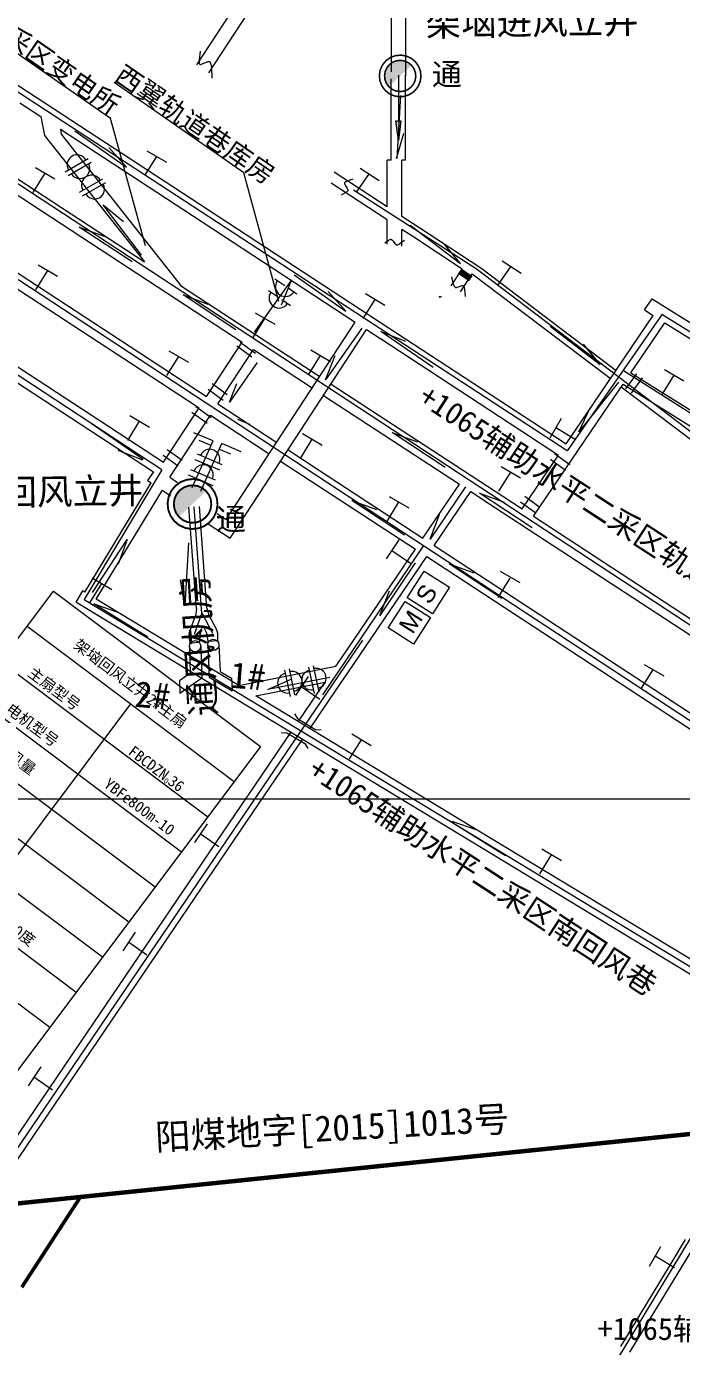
# Model space of a CAD drawing. Header units: inches. Extents: x 19725493 to 19730068, y 4137932 to 4142732.
# Drawn here: x 19727732 to 19727983, y 4140290 to 4140797 of the extents above; entities that cross this region are included whole.
import ezdxf

# ---------------------------------------------------------------- set-up
doc = ezdxf.new("R2010")
doc.units = ezdxf.units.IN
doc.header["$MEASUREMENT"] = 0
doc.linetypes.add('采区边界_1', pattern=[0.03, 0.0125, -0.001, 0.003, -0.001, 0.0125])
doc.layers.get('0').update_dxf_attribs({"lineweight": 0})
for name, color, linetype, lineweight in [('主要大巷', 7, 'Continuous', 0), ('保安煤柱', 7, 'Continuous', 0), ('工作面编号', 7, 'Continuous', 0), ('次要巷道', 7, 'Continuous', 0), ('煤巷', 7, 'Continuous', 0), ('竖井', 7, 'Continuous', 0), ('竖井，斜井名称', 7, 'Continuous', 0), ('经纬网', 7, 'Continuous', 0), ('通风系统图', 7, 'Continuous', 0), ('采区边界线', 7, 'Continuous', 0), ('防灭火', 7, 'Continuous', 5)]:
    doc.layers.add(name, color=color, linetype=linetype, lineweight=lineweight)
doc.layers.add('岩巷', color=30, linetype='Continuous', lineweight=0, true_color=0xff7f00)
doc.styles.add('仿宋', font='')
doc.styles.add('宋体', font='')
doc.styles.add('黑体', font='')
doc.styles.get('仿宋').set_extended_font_data('仿宋')
doc.styles.get('宋体').set_extended_font_data('宋体')
doc.styles.get('黑体').set_extended_font_data('黑体')

# ---------------------------------------------------------------- blocks, each defined once
blk = doc.blocks.new('lr_block_74', base_point=(19727758.38, 4140741.31))
at = {"layer": '通风系统图', "color": 34, "linetype": 'Continuous', "lineweight": 9, "true_color": 0x994c00}
for p, q in [((19727746.44, 4140740.95), (19727755.34, 4140746.07)), ((19727747.56, 4140739.49), (19727756.46, 4140744.62))]:
    blk.add_line(p, q, dxfattribs=at)
for centre, start, end in [((19727751.02, 4140743.59), 29.948, 209.948), ((19727752.14, 4140742.13), 209.948, 29.948)]:
    blk.add_arc(centre, 3.85, start, end, dxfattribs=at)
blk = doc.blocks.new('lr_block_75', base_point=(19727763.95, 4140733.49))
at = {"layer": '通风系统图', "color": 34, "linetype": 'Continuous', "lineweight": 9, "true_color": 0x994c00}
for p, q in [((19727752.01, 4140733.13), (19727760.91, 4140738.25)), ((19727753.13, 4140731.67), (19727762.03, 4140736.8))]:
    blk.add_line(p, q, dxfattribs=at)
for centre, start, end in [((19727756.59, 4140735.77), 29.948, 209.948), ((19727757.71, 4140734.31), 209.948, 29.948)]:
    blk.add_arc(centre, 3.85, start, end, dxfattribs=at)
blk = doc.blocks.new('lr_block_76', base_point=(19727830.02, 4140694.12))
at = {"layer": '通风系统图', "color": 34, "linetype": 'Continuous', "lineweight": 5, "true_color": 0x994c00}
for p, q in [((19727830.85, 4140697.04), (19727827, 4140699.66)), ((19727828.4, 4140692.61), (19727824.55, 4140695.22)), ((19727835.5, 4140693.89), (19727832.16, 4140696.16)), ((19727833.05, 4140689.46), (19727829.71, 4140691.72))]:
    blk.add_line(p, q, dxfattribs=at)
for centre in [(19727831.12, 4140696.86), (19727828.67, 4140692.43)]:
    blk.add_arc(centre, 3.85, 145.8682, 325.8682, dxfattribs=at)
blk = doc.blocks.new('lr_block_89', base_point=(19727836.36, 4140550.78))
at = {"layer": '通风系统图', "color": 34, "linetype": 'Continuous', "lineweight": 9, "true_color": 0x994c00}
for p, q in [((19727833.02, 4140539.32), (19727830.89, 4140549.36)), ((19727834.75, 4140539.93), (19727832.61, 4140549.97))]:
    blk.add_line(p, q, dxfattribs=at)
for centre, start, end in [((19727831.92, 4140544.49), 102.0119, 282.0119), ((19727833.65, 4140545.1), 282.0119, 102.0119)]:
    blk.add_arc(centre, 3.85, start, end, dxfattribs=at)
blk = doc.blocks.new('lr_block_90', base_point=(19727845.61, 4140551.95))
at = {"layer": '通风系统图', "color": 34, "linetype": 'Continuous', "lineweight": 9, "true_color": 0x994c00}
for p, q in [((19727842.28, 4140540.48), (19727840.14, 4140550.53)), ((19727844.01, 4140541.1), (19727841.87, 4140551.14))]:
    blk.add_line(p, q, dxfattribs=at)
for centre, start, end in [((19727841.18, 4140545.66), 102.0119, 282.0119), ((19727842.9, 4140546.27), 282.0119, 102.0119)]:
    blk.add_arc(centre, 3.85, start, end, dxfattribs=at)
blk = doc.blocks.new('圆形竖井')
blk.add_hatch(color=0).paths.add_polyline_path([(-5.2, -3), (-5.6, -2.4), (-5.8, -1.55), (-6.05, -0.74), (-6, 0), (-5.8, 1.55), (-5.6, 2.4), (-4.24, 4.24), (-3, 5.2), (-2.02, 5.76), (-0.74, 6.05), (0.49, 6.05), (1.55, 5.8), (3, 5.2), (4.24, 4.24), (-4.24, -4.24)], flags=17)
at = {"color": 0, "const_width": 0.6}
for points in [[(8, 0), (7.73, 2.07), (6.93, 4), (5.66, 5.66), (4, 6.93), (2.07, 7.73), (0, 8), (-2.07, 7.73), (-4, 6.93), (-5.66, 5.66), (-6.93, 4), (-7.73, 2.07), (-8, 0), (-7.73, -2.07), (-6.93, -4), (-5.66, -5.66), (-4, -6.93), (-2.07, -7.73), (0, -8), (2.07, -7.73), (4, -6.93), (5.66, -5.66), (6.93, -4), (7.73, -2.07), (8, 0)], [(6, 0), (5.8, 1.55), (5.2, 3), (4.24, 4.24), (3, 5.2), (1.55, 5.8), (0, 6), (-1.55, 5.8), (-3, 5.2), (-4.24, 4.24), (-5.2, 3), (-5.8, 1.55), (-6, 0), (-5.8, -1.55), (-5.2, -3), (-4.24, -4.24), (-3, -5.2), (-1.55, -5.8), (0, -6), (1.55, -5.8), (3, -5.2), (4.24, -4.24), (5.2, -3), (5.8, -1.55), (6, 0)]]:
    blk.add_lwpolyline(points, dxfattribs=at)
blk = doc.blocks.new('lr_block_101', base_point=(19727805.9, 4140551.37))
at = {"layer": '通风系统图', "color": 7, "linetype": 'Continuous'}
for p, q in [((19727801.23, 4140559.06), (19727801.74, 4140546.7)), ((19727805.54, 4140559.24), (19727805.97, 4140548.91)), ((19727801.74, 4140546.7), (19727810.57, 4140541.44)), ((19727805.97, 4140548.91), (19727810.37, 4140546.29)), ((19727810.37, 4140546.29), (19727810.57, 4140541.44))]:
    blk.add_line(p, q, dxfattribs=at)
blk.add_circle((19727803.39, 4140559.15), 2.16, dxfattribs=at)
blk = doc.blocks.new('lr_block_102', base_point=(19727794.63, 4140550.62))
at = {"layer": '通风系统图', "color": 7, "linetype": 'Continuous'}
for p, q in [((19727794.24, 4140558.56), (19727794.55, 4140548.23)), ((19727798.55, 4140558.69), (19727798.92, 4140546.32)), ((19727794.55, 4140548.23), (19727790.35, 4140545.31)), ((19727790.35, 4140545.31), (19727790.49, 4140540.45)), ((19727798.92, 4140546.32), (19727790.49, 4140540.45))]:
    blk.add_line(p, q, dxfattribs=at)
blk.add_circle((19727796.4, 4140558.62), 2.16, dxfattribs=at)
blk = doc.blocks.new('lr_block_103', base_point=(19727805.9, 4140551.37))
at = {"layer": '通风系统图', "color": 7, "linetype": 'Continuous'}
for p, q in [((19727801.23, 4140559.06), (19727801.74, 4140546.7)), ((19727805.54, 4140559.24), (19727805.97, 4140548.91)), ((19727801.74, 4140546.7), (19727810.57, 4140541.44)), ((19727805.97, 4140548.91), (19727810.37, 4140546.29)), ((19727810.37, 4140546.29), (19727810.57, 4140541.44))]:
    blk.add_line(p, q, dxfattribs=at)
blk.add_circle((19727803.39, 4140559.15), 2.16, dxfattribs=at)
blk = doc.blocks.new('lr_block_104', base_point=(19727794.63, 4140550.62))
at = {"layer": '通风系统图', "color": 7, "linetype": 'Continuous'}
for p, q in [((19727794.24, 4140558.56), (19727794.55, 4140548.23)), ((19727798.55, 4140558.69), (19727798.92, 4140546.32)), ((19727794.55, 4140548.23), (19727790.35, 4140545.31)), ((19727790.35, 4140545.31), (19727790.49, 4140540.45)), ((19727798.92, 4140546.32), (19727790.49, 4140540.45))]:
    blk.add_line(p, q, dxfattribs=at)
blk.add_circle((19727796.4, 4140558.62), 2.16, dxfattribs=at)

msp = doc.modelspace()

# ---------------------------------------------------------------- hatches: boundary and pattern name
at = {"true_color": 0xff0000}
msp.add_hatch(color=1, dxfattribs=at).paths.add_polyline_path([(19727875.5, 4140760.5), (19727874.52, 4140752.91), (19727873.5, 4140760.5)], flags=17)
at = {"layer": '通风系统图', "true_color": 0xff0000}
msp.add_hatch(color=1, dxfattribs=at).paths.add_polyline_path([(19727903.03, 4140700.82), (19727898.74, 4140703.77), (19727897.35, 4140701.75), (19727901.63, 4140698.8)], flags=17)

# ---------------------------------------------------------------- linework, layer by layer
at = {"color": 1, "lineweight": 15, "true_color": 0xff0000}
msp.add_line((19727874.5, 4140778), (19727874.5, 4140760.5), dxfattribs=at)
at = {"linetype": 'Continuous'}
for p, q in [((19727796.89, 4140572.99), (19727796.5, 4140570.28)), ((19727800.89, 4140573.22), (19727801.66, 4140570.65)), ((19727800.63, 4140564.05), (19727801.17, 4140562.23))]:
    msp.add_line(p, q, dxfattribs=at)
at = {"color": 1, "true_color": 0xff0000, "flags": 128}
for points in [[(19727798.38, 4140787.32), (19727797.95, 4140783.88), (19727797.93, 4140783.23), (19727797.95, 4140782.87), (19727797.98, 4140782.68), (19727798.01, 4140782.56), (19727798.05, 4140782.45), (19727798.08, 4140782.38), (19727798.1, 4140782.34), (19727798.13, 4140782.3), (19727798.15, 4140782.27), (19727798.18, 4140782.24), (19727798.2, 4140782.22), (19727798.22, 4140782.21), (19727798.24, 4140782.2), (19727798.26, 4140782.19), (19727798.28, 4140782.18), (19727798.29, 4140782.17), (19727798.32, 4140782.17), (19727798.35, 4140782.17), (19727798.38, 4140782.16), (19727798.44, 4140782.17), (19727798.53, 4140782.18), (19727798.62, 4140782.2), (19727798.81, 4140782.25), (19727801, 4140783.19), (19727801.32, 4140783.29), (19727801.47, 4140783.32), (19727801.57, 4140783.34), (19727801.64, 4140783.34), (19727801.68, 4140783.34), (19727801.7, 4140783.34), (19727801.74, 4140783.33), (19727801.77, 4140783.32), (19727801.82, 4140783.3), (19727801.86, 4140783.28), (19727801.89, 4140783.26), (19727801.95, 4140783.22), (19727802, 4140783.18), (19727802.05, 4140783.13), (19727802.12, 4140783.05), (19727802.18, 4140782.95), (19727802.25, 4140782.82), (19727802.35, 4140782.59), (19727802.46, 4140782.25), (19727802.58, 4140781.67), (19727802.69, 4140780.8), (19727802.86, 4140776.94)], [(19727856.98, 4140738.02), (19727854.79, 4140737.3), (19727854.38, 4140737.12), (19727854.2, 4140737.02), (19727854.07, 4140736.94), (19727853.97, 4140736.86), (19727853.9, 4140736.8), (19727853.85, 4140736.74), (19727853.81, 4140736.69), (19727853.79, 4140736.65), (19727853.77, 4140736.62), (19727853.76, 4140736.58), (19727853.75, 4140736.56), (19727853.74, 4140736.54), (19727853.74, 4140736.52), (19727853.74, 4140736.49), (19727853.74, 4140736.46), (19727853.75, 4140736.42), (19727853.76, 4140736.35), (19727853.8, 4140736.23), (19727853.87, 4140736.07), (19727854.05, 4140735.73), (19727854.85, 4140734.46), (19727854.98, 4140734.19), (19727855.02, 4140734.07), (19727855.05, 4140733.98), (19727855.07, 4140733.9), (19727855.07, 4140733.84), (19727855.07, 4140733.8), (19727855.07, 4140733.79), (19727855.07, 4140733.77), (19727855.06, 4140733.73), (19727855.05, 4140733.69), (19727855.03, 4140733.64), (19727855.01, 4140733.6), (19727854.98, 4140733.53), (19727854.93, 4140733.47), (19727854.85, 4140733.37), (19727854.72, 4140733.25), (19727854.58, 4140733.13), (19727854.25, 4140732.9), (19727852.5, 4140731.96)], [(19727869.24, 4140713.6), (19727870.54, 4140714.52), (19727870.94, 4140714.75), (19727871.18, 4140714.86), (19727871.33, 4140714.92), (19727871.44, 4140714.95), (19727871.52, 4140714.96), (19727871.59, 4140714.97), (19727871.63, 4140714.97), (19727871.68, 4140714.97), (19727871.72, 4140714.96), (19727871.75, 4140714.95), (19727871.77, 4140714.95), (19727871.8, 4140714.94), (19727871.84, 4140714.92), (19727871.9, 4140714.88), (19727871.97, 4140714.84), (19727872.03, 4140714.79), (19727872.16, 4140714.67), (19727872.4, 4140714.39), (19727873.22, 4140713.28), (19727873.4, 4140713.08), (19727873.5, 4140713), (19727873.59, 4140712.92), (19727873.66, 4140712.88), (19727873.69, 4140712.87), (19727873.72, 4140712.85), (19727873.74, 4140712.84), (19727873.79, 4140712.83), (19727873.83, 4140712.83), (19727873.9, 4140712.82), (19727873.94, 4140712.82), (19727874.04, 4140712.83), (19727874.13, 4140712.85), (19727874.27, 4140712.89), (19727874.46, 4140712.97), (19727874.66, 4140713.06), (19727875.06, 4140713.3), (19727876.9, 4140714.7)], [(19727894.86, 4140700.56), (19727895.48, 4140698.12), (19727895.67, 4140697.57), (19727895.84, 4140697.2), (19727895.96, 4140696.98), (19727896.06, 4140696.84), (19727896.13, 4140696.75), (19727896.21, 4140696.67), (19727896.27, 4140696.62), (19727896.33, 4140696.57), (19727896.38, 4140696.54), (19727896.42, 4140696.52), (19727896.47, 4140696.5), (19727896.5, 4140696.49), (19727896.52, 4140696.49), (19727896.56, 4140696.48), (19727896.6, 4140696.48), (19727896.63, 4140696.48), (19727896.71, 4140696.48), (19727896.84, 4140696.5), (19727897.01, 4140696.54), (19727897.55, 4140696.72), (19727898.65, 4140697.14), (19727898.9, 4140697.21), (19727899.02, 4140697.24), (19727899.1, 4140697.24), (19727899.15, 4140697.25), (19727899.2, 4140697.24), (19727899.23, 4140697.24), (19727899.27, 4140697.23), (19727899.29, 4140697.23), (19727899.32, 4140697.21), (19727899.35, 4140697.2), (19727899.39, 4140697.17), (19727899.43, 4140697.14), (19727899.46, 4140697.11), (19727899.51, 4140697.06), (19727899.55, 4140697), (19727899.61, 4140696.91), (19727899.68, 4140696.76), (19727899.74, 4140696.59), (19727899.81, 4140696.35), (19727899.92, 4140695.81), (19727900.18, 4140693)]]:
    msp.add_lwpolyline(points, dxfattribs=at)
at = {"color": 1, "true_color": 0xff0000}
msp.add_lwpolyline([(19727875.5, 4140760.5), (19727874.52, 4140752.91), (19727873.5, 4140760.5), (19727875.5, 4140760.5)], dxfattribs=at)
at = {"layer": '保安煤柱', "color": 1, "lineweight": 60, "true_color": 0xff0000, "flags": 128}
msp.add_lwpolyline([(19728059, 4140987), (19727660, 4140967), (19727685, 4140772), (19727564, 4140690), (19727674, 4140339), (19727994, 4140372), (19727989, 4140464), (19728125, 4140739), (19728122, 4140835), (19728059, 4140987)], dxfattribs=at)
at = {"layer": '岩巷', "lineweight": 9}
for p, q in [((19727902.89, 4140701.72), (19727954.79, 4140662.36)), ((19727906.56, 4140703.71), (19727958.12, 4140664.61)), ((19727960.13, 4140658.31), (19728036.3, 4140600.54))]:
    msp.add_line(p, q, dxfattribs=at)
at = {"layer": '岩巷', "color": 36, "lineweight": 9, "true_color": 0x86360f}
msp.add_line((19727954.79, 4140662.36), (19727955.98, 4140661.46), dxfattribs=at)
at = {"layer": '岩巷', "lineweight": 9, "flags": 128}
for points in [[(19727797, 4140782.07), (19727816.99, 4140812.64)], [(19727801.66, 4140778.97), (19727821.67, 4140809.58)], [(19728005.94, 4140357.53), (19727983.14, 4140319.9)], [(19727984.73, 4140330.63), (19727979.55, 4140322.07)], [(19727979.55, 4140322.07), (19727959.84, 4140289.51)], [(19727983.14, 4140319.9), (19727963.36, 4140287.38)]]:
    msp.add_lwpolyline(points, dxfattribs=at)
at = {"layer": '煤巷', "color": 98, "lineweight": 9, "true_color": 0x003300}
for p, q in [((19727737.08, 4140762.18), (19727738.46, 4140754.89)), ((19727737.08, 4140762.18), (19727738.46, 4140754.89)), ((19727737.08, 4140762.18), (19727738.46, 4140754.89)), ((19727744.61, 4140757.26), (19727744.97, 4140755.36)), ((19727744.61, 4140757.26), (19727744.97, 4140755.36)), ((19727744.61, 4140757.26), (19727744.97, 4140755.36)), ((19727744.97, 4140755.36), (19727791.2, 4140696.87)), ((19727744.97, 4140755.36), (19727791.2, 4140696.87)), ((19727744.97, 4140755.36), (19727791.2, 4140696.87))]:
    msp.add_line(p, q, dxfattribs=at)
at = {"layer": '煤巷', "lineweight": 9}
for p, q in [((19727738.46, 4140754.89), (19727776.89, 4140706.27)), ((19727738.46, 4140754.89), (19727776.89, 4140706.27)), ((19727738.46, 4140754.89), (19727776.89, 4140706.27)), ((19727738.46, 4140754.89), (19727776.89, 4140706.27)), ((19727744.97, 4140755.36), (19727791.2, 4140696.87)), ((19727870.21, 4140732.29), (19727870.21, 4140745.44)), ((19727875.81, 4140732.29), (19727875.81, 4140745.44)), ((19727894.81, 4140697.04), (19727899.06, 4140703.54)), ((19727898.33, 4140694.74), (19727902.89, 4140701.72)), ((19727969.04, 4140687.82), (19727971.96, 4140692.13)), ((19727967.28, 4140678.11), (19727972.44, 4140685.7)), ((19727816.78, 4140620.19), (19727857.95, 4140683.15)), ((19727821.13, 4140617.35), (19727862.3, 4140680.3)), ((19727971.7, 4140675.35), (19727976.85, 4140682.94)), ((19727800.75, 4140654.59), (19727814.43, 4140675.51)), ((19727949.04, 4140651.23), (19727967.28, 4140678.11)), ((19727963.77, 4140663.67), (19727971.7, 4140675.35)), ((19727805.1, 4140651.74), (19727818.78, 4140672.67)), ((19727953.46, 4140648.48), (19727960.85, 4140659.37)), ((19727784.22, 4140629.31), (19727797.9, 4140650.23)), ((19727926.35, 4140608.54), (19727953.46, 4140648.48)), ((19727938.97, 4140636.39), (19727949.04, 4140651.23)), ((19727786.65, 4140623.52), (19727802.26, 4140647.39)), ((19727922, 4140611.39), (19727936.05, 4140632.09)), ((19727780.35, 4140625.63), (19727778.13, 4140622.24)), ((19727783.8, 4140618.54), (19727786.99, 4140616.46)), ((19727808.35, 4140607.3), (19727816.78, 4140620.19)), ((19727883.94, 4140600.19), (19727897.98, 4140620.88)), ((19727888.29, 4140597.35), (19727902.34, 4140618.03)), ((19727809.86, 4140600.11), (19727821.13, 4140617.35)), ((19727852.86, 4140554.39), (19727881.02, 4140595.89)), ((19727857.21, 4140551.55), (19727885.37, 4140593.04)), ((19727753.11, 4140579.85), (19727750.52, 4140575.58)), ((19727813.13, 4140543.49), (19727781.43, 4140562.7)), ((19727902.85, 4140483.29), (19727778.84, 4140558.42)), ((19727850.5, 4140550.93), (19727852.86, 4140554.39)), ((19727813.13, 4140543.49), (19727850.5, 4140550.93)), ((19727850.12, 4140541.11), (19727857.21, 4140551.55)), ((19727819.72, 4140539.5), (19727846.34, 4140544.8)), ((19727836.04, 4140529.61), (19727845.77, 4140543.95)), ((19727845.77, 4140543.95), (19727846.34, 4140544.8)), ((19727905.44, 4140487.57), (19727819.72, 4140539.5)), ((19727840.49, 4140526.92), (19727850.12, 4140541.11)), ((19727816.75, 4140501.2), (19727833.22, 4140525.47)), ((19727821.05, 4140498.28), (19727837.68, 4140522.77)), ((19727754.8, 4140409.93), (19727816.7, 4140501.12)), ((19727759.15, 4140407.08), (19727821.05, 4140498.28)), ((19728007.22, 4140425.91), (19727905.44, 4140487.57)), ((19728004.63, 4140421.63), (19727902.85, 4140483.29)), ((19727649.54, 4140254.85), (19727754.8, 4140409.93)), ((19727653.85, 4140251.93), (19727759.15, 4140407.08))]:
    msp.add_line(p, q, dxfattribs=at)
at = {"layer": '煤巷', "lineweight": 9, "flags": 128}
for points in [[(19727668.76, 4140813.06), (19727731.97, 4140771.73)], [(19727871.67, 4140808.72), (19727871.67, 4140790.36)], [(19727877.26, 4140808.72), (19727877.26, 4140790.36)], [(19727643.7, 4140793.36), (19727776.89, 4140706.27)], [(19727871.67, 4140790.36), (19727871.67, 4140779.28)], [(19727877.26, 4140790.36), (19727877.26, 4140777.77)], [(19727871.66, 4140745.44), (19727871.66, 4140776.69)], [(19727877.26, 4140745.44), (19727877.26, 4140778)], [(19727731.97, 4140771.73), (19727798.19, 4140728.44)], [(19727729.05, 4140767.43), (19727737.08, 4140762.18)], [(19727744.61, 4140757.26), (19727795.34, 4140724.09)], [(19727697.08, 4140752.24), (19727811.15, 4140677.65)], [(19727871.66, 4140745.44), (19727870.21, 4140745.44)], [(19727877.26, 4140745.44), (19727875.81, 4140745.44)], [(19727683.04, 4140731.55), (19727782.2, 4140666.72)], [(19727870.21, 4140727.42), (19727870.21, 4140732.29)], [(19727875.81, 4140723.75), (19727875.81, 4140732.29)], [(19727680.12, 4140727.25), (19727779.35, 4140662.36)], [(19727798.19, 4140728.44), (19727870.56, 4140681.11)], [(19727795.34, 4140724.09), (19727857.95, 4140683.15)], [(19727870.21, 4140713.12), (19727870.21, 4140722.4)], [(19727882.3, 4140719.52), (19727875.81, 4140723.75)], [(19727902.42, 4140706.36), (19727882.3, 4140719.52)], [(19727875.81, 4140712.31), (19727875.81, 4140718.74)], [(19727880, 4140716), (19727875.81, 4140718.74)], [(19727899.06, 4140703.54), (19727880, 4140716)], [(19727906.53, 4140703.67), (19727902.42, 4140706.36)], [(19727791.13, 4140696.95), (19727814.05, 4140681.97)], [(19727687.78, 4140692.37), (19727784.22, 4140629.31)], [(19727971.96, 4140692.13), (19727979.2, 4140687.61)], [(19727684.94, 4140688.02), (19727780.35, 4140625.63)], [(19727969.04, 4140687.82), (19727972.44, 4140685.7)], [(19727979.2, 4140687.61), (19728048.37, 4140644.42)], [(19727814.05, 4140681.97), (19727844.26, 4140662.22)], [(19727862.3, 4140680.3), (19727867.72, 4140676.76)], [(19727870.56, 4140681.11), (19727938.97, 4140636.39)], [(19727976.85, 4140682.94), (19728045.53, 4140640.06)], [(19727811.15, 4140677.66), (19727814.43, 4140675.51)], [(19727867.64, 4140676.81), (19727936.05, 4140632.09)], [(19727818.78, 4140672.67), (19727841.42, 4140657.87)], [(19727782.2, 4140666.72), (19727800.75, 4140654.59)], [(19727963.77, 4140663.67), (19728044.58, 4140613.21)], [(19727779.35, 4140662.36), (19727797.9, 4140650.23)], [(19727848.61, 4140659.37), (19727914.57, 4140616.25)], [(19727960.85, 4140659.37), (19728041.74, 4140608.86)], [(19727845.77, 4140655.02), (19727897.98, 4140620.88)], [(19727805.1, 4140651.74), (19727827.73, 4140636.94)], [(19727802.26, 4140647.39), (19727824.89, 4140632.59)], [(19727832.09, 4140634.1), (19727843.38, 4140626.71)], [(19727829.24, 4140629.75), (19727840.54, 4140622.36)], [(19727786.65, 4140623.52), (19727789.65, 4140621.56)], [(19727843.38, 4140626.71), (19727883.94, 4140600.19)], [(19727753.97, 4140579.33), (19727779.46, 4140621.41)], [(19727758.42, 4140576.64), (19727783.8, 4140618.54)], [(19727778.14, 4140622.26), (19727779.46, 4140621.4)], [(19727778.15, 4140622.26), (19727779.46, 4140621.4)], [(19727840.54, 4140622.36), (19727881.02, 4140595.89)], [(19727902.34, 4140618.03), (19727911.87, 4140611.8)], [(19727914.57, 4140616.25), (19727922, 4140611.39)], [(19727804.9, 4140609.57), (19727808.35, 4140607.3)], [(19727911.87, 4140611.8), (19728039.47, 4140528.37)], [(19727926.35, 4140608.54), (19728007.04, 4140555.79)], [(19727801.39, 4140605.64), (19727809.86, 4140600.11)], [(19727888.29, 4140597.35), (19728003.06, 4140522.3)], [(19727885.37, 4140593.04), (19728000.21, 4140517.95)], [(19727753.97, 4140579.33), (19727753.11, 4140579.85)], [(19727778.84, 4140558.42), (19727750.52, 4140575.58)], [(19727781.43, 4140562.7), (19727758.42, 4140576.64)], [(19727834.54, 4140532.7), (19727835.74, 4140530.81), (19727842.6, 4140526.68), (19727844.83, 4140526.51)], [(19727829.45, 4140525.51), (19727831.68, 4140525.34), (19727838.54, 4140521.21), (19727839.74, 4140519.33)]]:
    msp.add_lwpolyline(points, dxfattribs=at)
at = {"layer": '煤巷', "color": 98, "lineweight": 9, "true_color": 0x003300, "flags": 128}
for points in [[(19727870.21, 4140727.42), (19727849.79, 4140740.77)], [(19727870.21, 4140722.4), (19727848.62, 4140736.52)]]:
    msp.add_lwpolyline(points, dxfattribs=at)
at = {"layer": '煤巷', "color": 30, "true_color": 0xff7f00}
for p in [(19727890.28, 4140692.82), (19727890.78, 4140692.89)]:
    msp.add_point(p, dxfattribs=at)
at = {"layer": '经纬网', "color": 18, "lineweight": 9, "true_color": 0x260000, "flags": 128}
msp.add_lwpolyline([(19725999.81, 4140500), (19730000, 4140500)], dxfattribs=at)
at = {"layer": '通风系统图', "color": 1, "linetype": 'Continuous', "true_color": 0xff0000}
for p, q in [((19727763.89, 4140761.34), (19727714.12, 4140796.05)), ((19727815.07, 4140740.48), (19727765.29, 4140775.19)), ((19727777.29, 4140712.46), (19727763.75, 4140761.86)), ((19727828.61, 4140691.09), (19727815.07, 4140740.48))]:
    msp.add_line(p, q, dxfattribs=at)
at = {"layer": '通风系统图', "color": 1, "linetype": 'Continuous', "lineweight": 20, "true_color": 0xff0000}
for p, q in [((19727875.34, 4140770.23), (19727873.9, 4140745.97)), ((19727873.71, 4140745.97), (19727876.58, 4140755.71)), ((19727761.08, 4140728.25), (19727768.91, 4140721.77)), ((19727775.82, 4140708.92), (19727761.08, 4140728.25)), ((19727751.9, 4140719.68), (19727761.43, 4140716.15)), ((19727772.21, 4140706.32), (19727751.9, 4140719.68)), ((19727878.99, 4140720.4), (19727898.31, 4140705.65)), ((19727898.31, 4140705.65), (19727891.83, 4140713.48)), ((19727819.19, 4140679.27), (19727833.3, 4140699.05)), ((19727833.3, 4140699.05), (19727829.42, 4140689.66)), ((19727791.77, 4140693.6), (19727801.3, 4140690.07)), ((19727812.07, 4140680.24), (19727791.77, 4140693.6)), ((19727932.77, 4140681.63), (19727952.08, 4140666.88)), ((19727952.08, 4140666.88), (19727945.61, 4140674.7)), ((19727872.17, 4140640.69), (19727881.7, 4140637.16)), ((19727892.47, 4140627.33), (19727872.17, 4140640.69)), ((19727900.25, 4140619.88), (19727886.69, 4140599.71)), ((19727856.58, 4140614.66), (19727866.11, 4140611.13)), ((19727876.88, 4140601.3), (19727856.58, 4140614.66)), ((19727856.58, 4140614.66), (19727866.11, 4140611.13)), ((19727876.88, 4140601.3), (19727856.58, 4140614.66)), ((19727905.65, 4140617.45), (19727915.18, 4140613.92)), ((19727925.95, 4140604.09), (19727905.65, 4140617.45)), ((19727886.69, 4140599.71), (19727890.31, 4140609.2)), ((19727880.97, 4140590.64), (19727867.42, 4140570.46)), ((19727893.95, 4140590.29), (19727903.48, 4140586.77)), ((19727914.26, 4140576.93), (19727893.95, 4140590.29)), ((19727867.42, 4140570.46), (19727871.04, 4140579.96)), ((19727848.14, 4140546.59), (19727824.29, 4140541.93)), ((19727824.29, 4140541.93), (19727833.57, 4140546.08))]:
    msp.add_line(p, q, dxfattribs=at)
at = {"layer": '通风系统图', "color": 5, "linetype": 'Continuous', "lineweight": 20, "true_color": 0x0000ff}
for p, q in [((19727750.19, 4140756.69), (19727770.04, 4140742.67)), ((19727770.04, 4140742.67), (19727763.28, 4140750.25)), ((19727834.43, 4140701.36), (19727854.29, 4140687.34)), ((19727854.29, 4140687.34), (19727847.52, 4140694.92)), ((19727860.42, 4140680.82), (19727846.45, 4140660.93)), ((19727867.81, 4140679.5), (19727877.26, 4140675.79)), ((19727887.84, 4140665.74), (19727867.81, 4140679.5)), ((19727846.45, 4140660.93), (19727850.26, 4140670.35)), ((19727820.26, 4140667.68), (19727809.54, 4140652.4)), ((19727809.54, 4140652.4), (19727812.46, 4140659.63)), ((19727959.01, 4140660.05), (19727943.86, 4140641.05)), ((19727943.86, 4140641.05), (19727948.24, 4140650.22)), ((19727756.5, 4140644.35), (19727776.48, 4140630.51)), ((19727776.29, 4140630.13), (19727766.85, 4140633.89)), ((19727757.01, 4140579.32), (19727770.32, 4140599.66)), ((19727757.01, 4140579.32), (19727770.32, 4140599.66)), ((19727757.01, 4140579.32), (19727770.32, 4140599.66)), ((19727757.01, 4140579.32), (19727770.32, 4140599.66)), ((19727770.32, 4140599.66), (19727766.82, 4140590.12)), ((19727770.32, 4140599.66), (19727766.82, 4140590.12)), ((19727770.32, 4140599.66), (19727766.82, 4140590.12)), ((19727770.32, 4140599.66), (19727766.82, 4140590.12)), ((19727793.91, 4140598.39), (19727792.48, 4140574.13)), ((19727793.91, 4140598.39), (19727792.48, 4140574.13)), ((19727792.48, 4140574.13), (19727790.78, 4140584.14)), ((19727792.48, 4140574.13), (19727790.78, 4140584.14)), ((19727757.52, 4140574.85), (19727767.14, 4140571.58)), ((19727778.18, 4140562.04), (19727757.52, 4140574.85)), ((19727757.52, 4140574.85), (19727767.14, 4140571.58)), ((19727778.18, 4140562.04), (19727757.52, 4140574.85)), ((19727757.52, 4140574.85), (19727767.14, 4140571.58)), ((19727778.18, 4140562.04), (19727757.52, 4140574.85)), ((19727757.52, 4140574.85), (19727767.14, 4140571.58)), ((19727778.18, 4140562.04), (19727757.52, 4140574.85)), ((19727894.99, 4140491.34), (19727904.61, 4140488.07)), ((19727894.99, 4140491.34), (19727904.61, 4140488.07)), ((19727894.99, 4140491.34), (19727904.61, 4140488.07)), ((19727894.99, 4140491.34), (19727904.61, 4140488.07)), ((19727915.64, 4140478.07), (19727894.99, 4140490.87)), ((19727915.64, 4140478.07), (19727894.99, 4140490.87)), ((19727915.64, 4140478.07), (19727894.99, 4140490.87)), ((19727915.64, 4140478.07), (19727894.99, 4140490.87))]:
    msp.add_line(p, q, dxfattribs=at)
at = {"layer": '通风系统图', "color": 26, "lineweight": 15, "true_color": 0x802500}
for p, q in [((19727818.17, 4140669.67), (19727812.37, 4140673.88)), ((19727819.56, 4140671.1), (19727813.76, 4140675.3)), ((19727961.91, 4140657.48), (19727966.11, 4140663.28)), ((19727808.76, 4140655.24), (19727802.96, 4140659.44)), ((19727964.08, 4140655.9), (19727968.29, 4140661.7)), ((19727807.18, 4140653.06), (19727801.38, 4140657.27)), ((19727800.96, 4140644.23), (19727795.16, 4140648.43)), ((19727802.53, 4140646.4), (19727796.73, 4140650.61)), ((19727791.47, 4140629.93), (19727785.67, 4140634.13)), ((19727789.9, 4140627.75), (19727784.1, 4140631.95)), ((19727938.76, 4140626.14), (19727932.96, 4140630.34)), ((19727940.34, 4140628.32), (19727934.53, 4140632.52)), ((19727927.27, 4140609.71), (19727921.47, 4140613.91)), ((19727928.85, 4140611.89), (19727923.05, 4140616.09))]:
    msp.add_line(p, q, dxfattribs=at)
at = {"layer": '通风系统图', "color": 7, "linetype": 'Continuous'}
msp.add_line((19727795.31, 4140619.61), (19727803.29, 4140637.54), dxfattribs=at)
at = {"layer": '通风系统图', "linetype": 'Continuous'}
for p, q in [((19727798.61, 4140618.14), (19727806.61, 4140636.48)), ((19727731.83, 4140566.27), (19727811.35, 4140506.6)), ((19727721.72, 4140552.79), (19727801.24, 4140493.13)), ((19727771.59, 4140536.44), (19727670.47, 4140401.66)), ((19727711.61, 4140539.31), (19727791.13, 4140479.65)), ((19727701.5, 4140525.84), (19727781.02, 4140466.17)), ((19727691.38, 4140512.36), (19727770.9, 4140452.69)), ((19727681.27, 4140498.88), (19727760.79, 4140439.21)), ((19727671.16, 4140485.4), (19727750.68, 4140425.74)), ((19727661.04, 4140471.92), (19727740.56, 4140412.26))]:
    msp.add_line(p, q, dxfattribs=at)
at = {"layer": '通风系统图', "color": 34, "linetype": 'Continuous', "lineweight": 5, "true_color": 0x994c00}
for p, q in [((19727796.27, 4140630.43), (19727805.71, 4140626.4)), ((19727797.17, 4140632.54), (19727806.61, 4140628.51)), ((19727793.75, 4140624.47), (19727803.19, 4140620.43)), ((19727794.65, 4140626.58), (19727804.09, 4140622.54))]:
    msp.add_line(p, q, dxfattribs=at)
at = {"layer": '通风系统图', "color": 7, "linetype": 'Continuous', "flags": 128}
for points in [[(19727817.46, 4140643.78), (19727812.85, 4140645.72)], [(19727803.29, 4140637.54), (19727795.92, 4140640.64)], [(19727803.29, 4140637.54), (19727795.92, 4140640.64)], [(19727802.52, 4140635.7), (19727797.91, 4140637.63)], [(19727814.06, 4140633.37), (19727806.69, 4140636.47)]]:
    msp.add_lwpolyline(points, dxfattribs=at)
at = {"layer": '通风系统图', "linetype": 'Continuous', "flags": 128}
for points in [[(19727810.11, 4140632.38), (19727805.5, 4140634.31)], [(19727620.59, 4140418.01), (19727741.95, 4140579.75), (19727821.47, 4140520.08), (19727700.11, 4140358.35)]]:
    msp.add_lwpolyline(points, dxfattribs=at)
at = {"layer": '通风系统图', "color": 18, "lineweight": 0, "true_color": 0x260000, "flags": 128}
for points in [[(19727796.89, 4140572.99), (19727794.04, 4140612)], [(19727796.89, 4140572.99), (19727794.04, 4140612)], [(19727799.02, 4140571.25), (19727796.03, 4140612.14)], [(19727799.02, 4140571.25), (19727796.03, 4140612.14)], [(19727800.89, 4140573.22), (19727798.03, 4140612.28)], [(19727800.89, 4140573.22), (19727798.03, 4140612.28)], [(19727794.42, 4140564.42), (19727796.5, 4140570.28)], [(19727794.42, 4140564.42), (19727796.5, 4140570.28)], [(19727799.02, 4140571.39), (19727796.09, 4140563.16)], [(19727799.02, 4140571.39), (19727803.08, 4140563.65)], [(19727804.55, 4140565.14), (19727801.66, 4140570.65)], [(19727794.15, 4140562.1), (19727794.14, 4140562.23), (19727794.13, 4140562.35), (19727794.12, 4140562.47), (19727794.12, 4140562.59), (19727794.11, 4140562.71), (19727794.11, 4140562.83), (19727794.12, 4140562.95), (19727794.12, 4140563.08), (19727794.13, 4140563.2), (19727794.14, 4140563.32), (19727794.16, 4140563.44), (19727794.17, 4140563.56), (19727794.19, 4140563.68), (19727794.21, 4140563.8), (19727794.24, 4140563.92), (19727794.27, 4140564.04), (19727794.3, 4140564.16), (19727794.33, 4140564.27), (19727794.37, 4140564.39), (19727794.4, 4140564.5)], [(19727794.45, 4140560.12), (19727794.15, 4140562.1)], [(19727794.47, 4140559.9), (19727794.18, 4140561.89)], [(19727794.47, 4140559.9), (19727794.18, 4140561.89)], [(19727798.43, 4140563.89), (19727798.4, 4140563.81), (19727798.37, 4140563.73), (19727798.35, 4140563.65), (19727798.32, 4140563.56), (19727798.3, 4140563.48), (19727798.28, 4140563.4), (19727798.26, 4140563.31), (19727798.25, 4140563.23), (19727798.23, 4140563.15), (19727798.22, 4140563.06), (19727798.2, 4140562.98), (19727798.19, 4140562.89), (19727798.18, 4140562.81), (19727798.17, 4140562.72), (19727798.17, 4140562.64), (19727798.16, 4140562.55), (19727798.16, 4140562.47), (19727798.15, 4140562.38), (19727798.15, 4140562.3), (19727798.17, 4140561.89)], [(19727798.16, 4140560.17), (19727798.17, 4140561.9)], [(19727798.16, 4140560.17), (19727798.17, 4140561.9)], [(19727798.43, 4140563.89), (19727799, 4140565.51)], [(19727798.45, 4140563.82), (19727799.03, 4140565.44)], [(19727799.83, 4140565.57), (19727800.63, 4140564.05)], [(19727799.83, 4140565.57), (19727800.63, 4140564.05)], [(19727799.85, 4140565.5), (19727800.65, 4140563.97)], [(19727801.45, 4140560.4), (19727801.17, 4140562.23)], [(19727801.45, 4140560.4), (19727801.17, 4140562.23)], [(19727805.14, 4140562.8), (19727805.14, 4140562.92), (19727805.13, 4140563.04), (19727805.12, 4140563.16), (19727805.11, 4140563.28), (19727805.1, 4140563.4), (19727805.08, 4140563.53), (19727805.06, 4140563.65), (19727805.04, 4140563.76), (19727805.01, 4140563.88), (19727804.98, 4140564), (19727804.95, 4140564.12), (19727804.92, 4140564.24), (19727804.88, 4140564.35), (19727804.84, 4140564.47), (19727804.8, 4140564.58), (19727804.76, 4140564.7), (19727804.71, 4140564.81), (19727804.66, 4140564.92), (19727804.61, 4140565.03), (19727804.55, 4140565.14)], [(19727805.15, 4140560.66), (19727805.16, 4140562.67)], [(19727805.15, 4140560.66), (19727805.16, 4140562.67)], [(19727794.47, 4140559.9), (19727798.16, 4140560.16)], [(19727794.47, 4140559.9), (19727798.16, 4140560.16)], [(19727805.15, 4140560.66), (19727801.46, 4140560.4)], [(19727805.15, 4140560.66), (19727801.46, 4140560.4)]]:
    msp.add_lwpolyline(points, dxfattribs=at)
at = {"layer": '通风系统图', "color": 34, "linetype": 'Continuous', "lineweight": 5, "true_color": 0x994c00}
for centre in [(19727802.04, 4140630.46), (19727799.51, 4140624.5)]:
    msp.add_arc(centre, 3.85, 336.8735, 156.8735, dxfattribs=at)
at = {"layer": '采区边界线', "color": 1, "linetype": '采区边界_1', "lineweight": 50, "ltscale": 5000, "true_color": 0xff0000, "flags": 128}
msp.add_lwpolyline([(19727015.95, 4139210.91), (19727559.81, 4140050.08), (19727752.3, 4140347.07)], dxfattribs=at)
at = {"layer": '防灭火', "color": 36, "lineweight": 5, "true_color": 0x7f3f00}
for p, q in [((19728156.22, 4140455.27), (19727211.88, 4141075.34)), ((19728072.22, 4140473.62), (19727194.43, 4141049.98)), ((19727783.66, 4140626.36), (19727177.02, 4141024.68)), ((19727939.35, 4140633.76), (19727416.36, 4140975.04)), ((19727904.32, 4140703.57), (19727857.22, 4140733.82)), ((19728179.83, 4140494.26), (19727904.32, 4140703.57)), ((19727975.85, 4140686.24), (19727939.35, 4140633.76)), ((19727975.66, 4140686.24), (19728554.9, 4140325.58)), ((19728125.19, 4140560.29), (19727961.03, 4140664.43)), ((19727783.66, 4140626.36), (19727753.8, 4140576.57)), ((19727753.8, 4140576.57), (19728152.32, 4140335.32)), ((19727800.68, 4140023.21), (19728125.19, 4140560.29))]:
    msp.add_line(p, q, dxfattribs=at)
at = {"layer": '防灭火', "color": 7, "linetype": 'Continuous', "lineweight": 5}
for p, q in [((19727777.05, 4140739.44), (19727781.62, 4140746.8)), ((19727777.86, 4140749), (19727785.38, 4140744.6)), ((19727734.2, 4140733), (19727738.77, 4140740.37)), ((19727735.01, 4140742.57), (19727742.53, 4140738.16)), ((19727736.05, 4140705.16), (19727743.57, 4140700.76)), ((19727735.24, 4140695.6), (19727739.81, 4140702.96)), ((19727861.8, 4140694.11), (19727869.31, 4140689.7)), ((19727860.98, 4140684.54), (19727865.56, 4140691.91)), ((19727818.67, 4140677.19), (19727823.24, 4140684.55)), ((19727819.49, 4140686.75), (19727827, 4140682.34)), ((19727785.5, 4140662.62), (19727790.08, 4140669.98)), ((19727786.32, 4140672.18), (19727793.84, 4140667.78)), ((19727770.51, 4140637.69), (19727775.08, 4140645.05)), ((19727771.32, 4140647.26), (19727778.84, 4140642.85)), ((19727836.84, 4140630.77), (19727841.41, 4140638.13)), ((19727837.65, 4140640.33), (19727845.17, 4140635.92)), ((19727870, 4140606.48), (19727874.57, 4140613.84)), ((19727871.01, 4140616.21), (19727878.53, 4140611.8)), ((19727913.66, 4140587.48), (19727921.18, 4140583.07)), ((19727912.85, 4140577.38), (19727917.42, 4140584.74)), ((19727968.95, 4140551.62), (19727976.47, 4140547.22)), ((19727967.92, 4140542.46), (19727972.49, 4140549.82)), ((19727732.37, 4140389.68), (19727737.19, 4140396.95)), ((19727741.54, 4140388.03), (19727734.44, 4140393))]:
    msp.add_line(p, q, dxfattribs=at)
at = {"layer": '防灭火', "color": 7, "lineweight": 5}
for p, q in [((19727858.37, 4140733.15), (19727863.34, 4140740.24)), ((19727859.84, 4140742.36), (19727867.1, 4140737.54)), ((19727912.88, 4140697.54), (19727917.86, 4140704.63)), ((19727914.35, 4140706.75), (19727921.61, 4140701.93)), ((19727840.02, 4140662.91), (19727844.6, 4140670.28)), ((19727840.84, 4140672.48), (19727848.36, 4140668.07)), ((19727976.71, 4140664.96), (19727984.23, 4140660.55)), ((19727975.9, 4140655.39), (19727980.47, 4140662.75)), ((19727932.87, 4140638.71), (19727937.16, 4140646.3)), ((19727942.45, 4140638.05), (19727935.02, 4140642.51)), ((19727913.94, 4140627.73), (19727921.46, 4140623.32)), ((19727913.13, 4140618.16), (19727917.7, 4140625.52)), ((19727869.99, 4140592.25), (19727874.8, 4140599.52)), ((19727869.99, 4140592.25), (19727874.8, 4140599.52)), ((19727879.1, 4140590.36), (19727872, 4140595.33)), ((19727756, 4140575.32), (19727760.57, 4140582.68)), ((19727756.81, 4140584.89), (19727764.33, 4140580.48)), ((19727835.12, 4140539.75), (19727839.94, 4140547.01)), ((19727844.28, 4140538.09), (19727837.19, 4140543.07)), ((19727855.73, 4140515.33), (19727860.31, 4140522.69)), ((19727856.55, 4140524.9), (19727864.06, 4140520.49)), ((19727796.3, 4140483.16), (19727801.12, 4140490.43)), ((19727805.47, 4140481.51), (19727798.37, 4140486.48)), ((19727929.61, 4140480.73), (19727937.13, 4140476.32)), ((19727928.8, 4140471.16), (19727933.37, 4140478.52)), ((19727768.71, 4140441.55), (19727773.52, 4140448.81)), ((19727777.87, 4140439.89), (19727770.77, 4140444.86)), ((19727971, 4140320.43), (19727975.29, 4140328.02)), ((19727980.58, 4140319.77), (19727973.14, 4140324.22))]:
    msp.add_line(p, q, dxfattribs=at)
at = {"layer": '防灭火', "color": 5, "linetype": 'Continuous', "lineweight": 5, "true_color": 0x0000ff}
for p, q in [((19727845.49, 4140539.99), (19727884.26, 4140597.31)), ((19727677.44, 4140291.22), (19727860.79, 4140560.89))]:
    msp.add_line(p, q, dxfattribs=at)
at = {"layer": '防灭火', "color": 1, "linetype": 'Continuous', "lineweight": 5, "true_color": 0xff0000, "flags": 128}
for points in [[(19727877.9, 4140577.27), (19727884.43, 4140587.49), (19727894.12, 4140581.3), (19727887.59, 4140571.08), (19727877.9, 4140577.27)], [(19727870.61, 4140565.66), (19727877.14, 4140575.87), (19727886.83, 4140569.68), (19727880.3, 4140559.46), (19727870.61, 4140565.66)]]:
    msp.add_lwpolyline(points, dxfattribs=at)

# ---------------------------------------------------------------- block references
at = {"layer": '通风系统图', "rotation": 358.1833666633333}
msp.add_blockref('圆形竖井', (19727875.18, 4140777.74), dxfattribs=at)
at = {"layer": '通风系统图'}
for name, p in [('lr_block_74', (19727758.38, 4140741.31)), ('lr_block_75', (19727763.95, 4140733.49)), ('lr_block_76', (19727830.02, 4140694.12)), ('lr_block_102', (19727794.63, 4140550.62)), ('lr_block_104', (19727794.63, 4140550.62)), ('lr_block_101', (19727805.9, 4140551.37)), ('lr_block_103', (19727805.9, 4140551.37)), ('lr_block_89', (19727836.36, 4140550.78)), ('lr_block_90', (19727845.61, 4140551.95))]:
    msp.add_blockref(name, p, dxfattribs=at)
at = {"layer": '通风系统图', "xscale": 1.2, "yscale": 1.2, "rotation": 358.1833666633333}
msp.add_blockref('圆形竖井', (19727795.41, 4140613.26), dxfattribs=at)

# ---------------------------------------------------------------- texts
at = {"layer": '主要大巷', "color": 18, "true_color": 0x260000, "style": '仿宋'}
for s, p in [('+1065辅助水平二采区轨道巷', (19727881.5, 4140652.5)), ('+1065辅助水平二采区南回风巷', (19727839.12, 4140509.23))]:
    msp.add_text(s, height=8.5, rotation=326.9145, dxfattribs=at).set_placement(p)
at = {"layer": '工作面编号', "color": 1, "true_color": 0xff0000, "style": '仿宋'}
msp.add_text('  阳煤地字[2015]1013号', height=10, rotation=3.0266, dxfattribs=at).set_placement((19727767.69, 4140364.24))
at = {"layer": '次要巷道', "color": 7, "style": '仿宋'}
msp.add_text('+1065辅助水平急救室', height=8.5, rotation=359.7974, dxfattribs=at).set_placement((19727951.06, 4140292.14))
at = {"layer": '竖井', "color": 7, "style": '黑体'}
for s, p in [('架垴进风立井', (19727885.06, 4140793.01)), ('架垴回风立井', (19727694.79, 4140612.36))]:
    msp.add_text(s, height=10, rotation=0.8244, dxfattribs=at).set_placement(p)
at = {"layer": '竖井，斜井名称', "color": 7, "style": '黑体'}
for p in [(19727887.33, 4140774.13), (19727804.36, 4140603.21)]:
    msp.add_text('通', height=8.5, dxfattribs=at).set_placement(p)
at = {"layer": '通风系统图', "color": 7, "style": '仿宋'}
for s, p in [('二采区变电所', (19727713.58, 4140797.21)), ('西翼轨道巷库房', (19727764.76, 4140776.35))]:
    msp.add_text(s, height=7.5, rotation=325.4342, dxfattribs=at).set_placement(p)
at = {"layer": '通风系统图', "color": 18, "true_color": 0x260000, "style": '仿宋'}
msp.add_text('通风机房', height=10, rotation=93.5863, dxfattribs=at).set_placement((19727804.56, 4140532.08))
at = {"layer": '通风系统图', "style": '宋体'}
for s, p in [('1#', (19727809.47, 4140542.71)), ('1#', (19727809.47, 4140542.71)), ('2#', (19727772.85, 4140535.36)), ('2#', (19727772.85, 4140535.36))]:
    msp.add_text(s, height=10, rotation=355.4804, dxfattribs=at).set_placement(p)
at = {"layer": '通风系统图', "color": 7, "char_height": 4.2675, "attachment_point": 1, "rotation": 323.1184, "style": '宋体'}
for s, insert, width in [('\\pxsm0.8862,ql;架垴回风立井2#主扇\\P', (19727751.91, 4140561.71), 56.9835), ('\\pxsm0.8862,ql;主扇型号\\P\\P\\P', (19727734.25, 4140551), 40.7965), ('\\pxsm0.8862,ql;电机型号\\P\\P\\P', (19727725.89, 4140537.04), 40.1532), ('\\pxsm0.8862,ql;总回风量\\P\\P\\P', (19727717.17, 4140526.27), 40.7708), ('\\A1;\\pxsm0.8862,ql;FBCDZN\\L{\\H0.5x;\\S^ 0;}\\l36\\P', (19727772.89, 4140520.72), 47.1184), ('\\pxsm0.8862,ql;YBFe800m-10\\P\\P\\P', (19727763.53, 4140508.25), 50.1593), ('\\pxsm0.8862,ql;90度\\P\\P\\P', (19727726.23, 4140453.5), 28.6502)]:
    msp.add_mtext(s, dxfattribs=dict(at, insert=insert, width=width))
at = {"layer": '防灭火', "color": 1, "true_color": 0xff0000, "attachment_point": 1, "rotation": 57.4241, "style": '宋体'}
for s, insert, char_height, width in [('\\pxsm0.96,ql;\\fArial|b0|i0;S\\f宋体|b0|i0;\\P\\f宋体|b0|i0;\\f宋体|b0|i0;\\P', (19727880.73, 4140577.89), 6.75, 6.2903), ('\\pxsm0.96,ql;\\fArial|b0|i0;\\H6.75;M\\H3.375;\\f宋体|b0|i0;\\P\\f宋体|b0|i0;\\f宋体|b0|i0;\\P', (19727874.29, 4140566.52), 3.375, 7.8558)]:
    msp.add_mtext(s, dxfattribs=dict(at, insert=insert, char_height=char_height, width=width))

doc.saveas('drawing.dxf')
